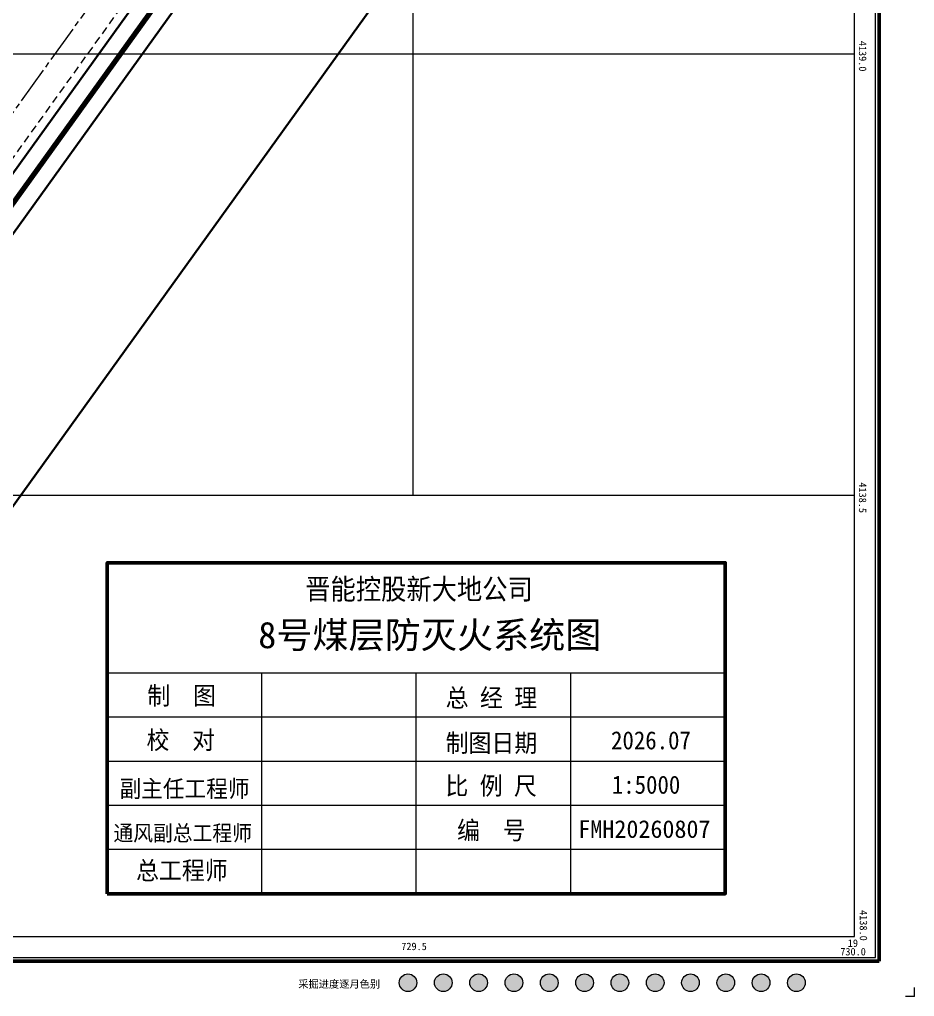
# Model space of a CAD drawing. Header units: inches. Extents: x 19725493 to 19730068, y 4137932 to 4142732.
# Drawn here: x 19729054 to 19730068, y 4137932 to 4139039 of the extents above; entities that cross this region are included whole.
import ezdxf

# ---------------------------------------------------------------- set-up
doc = ezdxf.new("R2010")
doc.units = ezdxf.units.IN
doc.header["$MEASUREMENT"] = 0
doc.linetypes.add('可采边界', pattern=[0.047, 0.02, -0.002, 0.003, -0.002, 0.02])
doc.linetypes.add('虚线', pattern=[0.0045, 0.00175, -0.001, 0.00175])
for name, color, linetype, lineweight in [('sw探水警戒线', 7, 'Continuous', 15), ('井田边界', 7, 'Continuous', 0), ('保安煤柱', 7, 'Continuous', 0), ('图形修饰', 7, 'Continuous', 0), ('经纬网', 7, 'Continuous', 0), ('通风系统图', 7, 'Continuous', 0)]:
    doc.layers.add(name, color=color, linetype=linetype, lineweight=lineweight)
doc.styles.add('仿宋', font='')
doc.styles.add('宋体', font='')
doc.styles.add('黑体', font='')
doc.styles.get('仿宋').set_extended_font_data('仿宋')
doc.styles.get('宋体').set_extended_font_data('宋体')
doc.styles.get('黑体').set_extended_font_data('黑体')
doc.linetypes.add('井田边界', pattern='A,0.02,-0.002,0.0025,[22,8#煤防灭火系统图（7月份）.shx,S=3.93701e-05,R=0,X=0,Y=-0.0025],0.0025,-0.002,0.02', length=0.049)

msp = doc.modelspace()

# ---------------------------------------------------------------- hatches: boundary and pattern name
at = {"layer": '图形修饰', "true_color": 0xffc800}
msp.add_hatch(color=40, dxfattribs=at).paths.add_polyline_path([(19729504.3, 4137947.6), (19729504.3, 4137948.2), (19729504.2, 4137948.7), (19729504.2, 4137949.2), (19729504.1, 4137949.7), (19729504, 4137950.2), (19729503.8, 4137950.7), (19729503.6, 4137951.2), (19729503.4, 4137951.7), (19729503.2, 4137952.2), (19729503, 4137952.6), (19729502.7, 4137953.1), (19729502.4, 4137953.5), (19729502.1, 4137953.9), (19729501.7, 4137954.3), (19729501.4, 4137954.7), (19729501, 4137955.1), (19729500.6, 4137955.4), (19729500.2, 4137955.7), (19729499.7, 4137956), (19729499.3, 4137956.3), (19729498.8, 4137956.5), (19729498.4, 4137956.8), (19729497.9, 4137957), (19729497.4, 4137957.2), (19729496.9, 4137957.3), (19729496.4, 4137957.4), (19729495.9, 4137957.5), (19729495.3, 4137957.6), (19729494.8, 4137957.6), (19729494.3, 4137957.6), (19729493.8, 4137957.6), (19729493.3, 4137957.6), (19729492.7, 4137957.5), (19729492.2, 4137957.4), (19729491.7, 4137957.3), (19729491.2, 4137957.2), (19729490.7, 4137957), (19729490.2, 4137956.8), (19729489.8, 4137956.5), (19729489.3, 4137956.3), (19729488.9, 4137956), (19729488.4, 4137955.7), (19729488, 4137955.4), (19729487.6, 4137955.1), (19729487.2, 4137954.7), (19729486.9, 4137954.3), (19729486.5, 4137953.9), (19729486.2, 4137953.5), (19729485.9, 4137953.1), (19729485.6, 4137952.6), (19729485.4, 4137952.2), (19729485.2, 4137951.7), (19729485, 4137951.2), (19729484.8, 4137950.7), (19729484.6, 4137950.2), (19729484.5, 4137949.7), (19729484.4, 4137949.2), (19729484.4, 4137948.7), (19729484.3, 4137948.2), (19729484.3, 4137947.6), (19729484.3, 4137947.1), (19729484.4, 4137946.6), (19729484.4, 4137946.1), (19729484.5, 4137945.6), (19729484.6, 4137945.1), (19729484.8, 4137944.5), (19729485, 4137944.1), (19729485.2, 4137943.6), (19729485.4, 4137943.1), (19729485.6, 4137942.6), (19729485.9, 4137942.2), (19729486.2, 4137941.8), (19729486.5, 4137941.3), (19729486.9, 4137940.9), (19729487.2, 4137940.6), (19729487.6, 4137940.2), (19729488, 4137939.9), (19729488.4, 4137939.5), (19729488.9, 4137939.3), (19729489.3, 4137939), (19729489.8, 4137938.7), (19729490.2, 4137938.5), (19729490.7, 4137938.3), (19729491.2, 4137938.1), (19729491.7, 4137938), (19729492.2, 4137937.9), (19729492.7, 4137937.8), (19729493.3, 4137937.7), (19729493.8, 4137937.7), (19729494.3, 4137937.6), (19729494.8, 4137937.7), (19729495.3, 4137937.7), (19729495.9, 4137937.8), (19729496.4, 4137937.9), (19729496.9, 4137938), (19729497.4, 4137938.1), (19729497.9, 4137938.3), (19729498.4, 4137938.5), (19729498.8, 4137938.7), (19729499.3, 4137939), (19729499.7, 4137939.3), (19729500.2, 4137939.5), (19729500.6, 4137939.9), (19729501, 4137940.2), (19729501.4, 4137940.6), (19729501.7, 4137940.9), (19729502.1, 4137941.3), (19729502.4, 4137941.8), (19729502.7, 4137942.2), (19729503, 4137942.6), (19729503.2, 4137943.1), (19729503.4, 4137943.6), (19729503.6, 4137944.1), (19729503.8, 4137944.5), (19729504, 4137945.1), (19729504.1, 4137945.6), (19729504.2, 4137946.1), (19729504.2, 4137946.6), (19729504.3, 4137947.1)], flags=17)
at = {"layer": '图形修饰', "true_color": 0x993300}
msp.add_hatch(color=24, dxfattribs=at).paths.add_polyline_path([(19729544.3, 4137947.6), (19729544.3, 4137948.2), (19729544.2, 4137948.7), (19729544.2, 4137949.2), (19729544.1, 4137949.7), (19729544, 4137950.2), (19729543.8, 4137950.7), (19729543.6, 4137951.2), (19729543.4, 4137951.7), (19729543.2, 4137952.2), (19729543, 4137952.6), (19729542.7, 4137953.1), (19729542.4, 4137953.5), (19729542.1, 4137953.9), (19729541.7, 4137954.3), (19729541.4, 4137954.7), (19729541, 4137955.1), (19729540.6, 4137955.4), (19729540.2, 4137955.7), (19729539.7, 4137956), (19729539.3, 4137956.3), (19729538.8, 4137956.5), (19729538.4, 4137956.8), (19729537.9, 4137957), (19729537.4, 4137957.2), (19729536.9, 4137957.3), (19729536.4, 4137957.4), (19729535.9, 4137957.5), (19729535.3, 4137957.6), (19729534.8, 4137957.6), (19729534.3, 4137957.6), (19729533.8, 4137957.6), (19729533.3, 4137957.6), (19729532.7, 4137957.5), (19729532.2, 4137957.4), (19729531.7, 4137957.3), (19729531.2, 4137957.2), (19729530.7, 4137957), (19729530.2, 4137956.8), (19729529.8, 4137956.5), (19729529.3, 4137956.3), (19729528.9, 4137956), (19729528.4, 4137955.7), (19729528, 4137955.4), (19729527.6, 4137955.1), (19729527.2, 4137954.7), (19729526.9, 4137954.3), (19729526.5, 4137953.9), (19729526.2, 4137953.5), (19729525.9, 4137953.1), (19729525.6, 4137952.6), (19729525.4, 4137952.2), (19729525.2, 4137951.7), (19729525, 4137951.2), (19729524.8, 4137950.7), (19729524.6, 4137950.2), (19729524.5, 4137949.7), (19729524.4, 4137949.2), (19729524.4, 4137948.7), (19729524.3, 4137948.2), (19729524.3, 4137947.6), (19729524.3, 4137947.1), (19729524.4, 4137946.6), (19729524.4, 4137946.1), (19729524.5, 4137945.6), (19729524.6, 4137945.1), (19729524.8, 4137944.5), (19729525, 4137944.1), (19729525.2, 4137943.6), (19729525.4, 4137943.1), (19729525.6, 4137942.6), (19729525.9, 4137942.2), (19729526.2, 4137941.8), (19729526.5, 4137941.3), (19729526.9, 4137940.9), (19729527.2, 4137940.6), (19729527.6, 4137940.2), (19729528, 4137939.9), (19729528.4, 4137939.5), (19729528.9, 4137939.3), (19729529.3, 4137939), (19729529.8, 4137938.7), (19729530.2, 4137938.5), (19729530.7, 4137938.3), (19729531.2, 4137938.1), (19729531.7, 4137938), (19729532.2, 4137937.9), (19729532.7, 4137937.8), (19729533.3, 4137937.7), (19729533.8, 4137937.7), (19729534.3, 4137937.6), (19729534.8, 4137937.7), (19729535.3, 4137937.7), (19729535.9, 4137937.8), (19729536.4, 4137937.9), (19729536.9, 4137938), (19729537.4, 4137938.1), (19729537.9, 4137938.3), (19729538.4, 4137938.5), (19729538.8, 4137938.7), (19729539.3, 4137939), (19729539.7, 4137939.3), (19729540.2, 4137939.5), (19729540.6, 4137939.9), (19729541, 4137940.2), (19729541.4, 4137940.6), (19729541.7, 4137940.9), (19729542.1, 4137941.3), (19729542.4, 4137941.8), (19729542.7, 4137942.2), (19729543, 4137942.6), (19729543.2, 4137943.1), (19729543.4, 4137943.6), (19729543.6, 4137944.1), (19729543.8, 4137944.5), (19729544, 4137945.1), (19729544.1, 4137945.6), (19729544.2, 4137946.1), (19729544.2, 4137946.6), (19729544.3, 4137947.1)], flags=17)
at = {"layer": '图形修饰', "true_color": 0xff00ff}
msp.add_hatch(color=6, dxfattribs=at).paths.add_polyline_path([(19729584.3, 4137947.6), (19729584.3, 4137948.2), (19729584.2, 4137948.7), (19729584.2, 4137949.2), (19729584.1, 4137949.7), (19729584, 4137950.2), (19729583.8, 4137950.7), (19729583.6, 4137951.2), (19729583.4, 4137951.7), (19729583.2, 4137952.2), (19729583, 4137952.6), (19729582.7, 4137953.1), (19729582.4, 4137953.5), (19729582.1, 4137953.9), (19729581.7, 4137954.3), (19729581.4, 4137954.7), (19729581, 4137955.1), (19729580.6, 4137955.4), (19729580.2, 4137955.7), (19729579.7, 4137956), (19729579.3, 4137956.3), (19729578.8, 4137956.5), (19729578.4, 4137956.8), (19729577.9, 4137957), (19729577.4, 4137957.2), (19729576.9, 4137957.3), (19729576.4, 4137957.4), (19729575.9, 4137957.5), (19729575.3, 4137957.6), (19729574.8, 4137957.6), (19729574.3, 4137957.6), (19729573.8, 4137957.6), (19729573.3, 4137957.6), (19729572.7, 4137957.5), (19729572.2, 4137957.4), (19729571.7, 4137957.3), (19729571.2, 4137957.2), (19729570.7, 4137957), (19729570.2, 4137956.8), (19729569.8, 4137956.5), (19729569.3, 4137956.3), (19729568.9, 4137956), (19729568.4, 4137955.7), (19729568, 4137955.4), (19729567.6, 4137955.1), (19729567.2, 4137954.7), (19729566.9, 4137954.3), (19729566.5, 4137953.9), (19729566.2, 4137953.5), (19729565.9, 4137953.1), (19729565.6, 4137952.6), (19729565.4, 4137952.2), (19729565.2, 4137951.7), (19729565, 4137951.2), (19729564.8, 4137950.7), (19729564.6, 4137950.2), (19729564.5, 4137949.7), (19729564.4, 4137949.2), (19729564.4, 4137948.7), (19729564.3, 4137948.2), (19729564.3, 4137947.6), (19729564.3, 4137947.1), (19729564.4, 4137946.6), (19729564.4, 4137946.1), (19729564.5, 4137945.6), (19729564.6, 4137945.1), (19729564.8, 4137944.5), (19729565, 4137944.1), (19729565.2, 4137943.6), (19729565.4, 4137943.1), (19729565.6, 4137942.6), (19729565.9, 4137942.2), (19729566.2, 4137941.8), (19729566.5, 4137941.3), (19729566.9, 4137940.9), (19729567.2, 4137940.6), (19729567.6, 4137940.2), (19729568, 4137939.9), (19729568.4, 4137939.5), (19729568.9, 4137939.3), (19729569.3, 4137939), (19729569.8, 4137938.7), (19729570.2, 4137938.5), (19729570.7, 4137938.3), (19729571.2, 4137938.1), (19729571.7, 4137938), (19729572.2, 4137937.9), (19729572.7, 4137937.8), (19729573.3, 4137937.7), (19729573.8, 4137937.7), (19729574.3, 4137937.6), (19729574.8, 4137937.7), (19729575.3, 4137937.7), (19729575.9, 4137937.8), (19729576.4, 4137937.9), (19729576.9, 4137938), (19729577.4, 4137938.1), (19729577.9, 4137938.3), (19729578.4, 4137938.5), (19729578.8, 4137938.7), (19729579.3, 4137939), (19729579.7, 4137939.3), (19729580.2, 4137939.5), (19729580.6, 4137939.9), (19729581, 4137940.2), (19729581.4, 4137940.6), (19729581.7, 4137940.9), (19729582.1, 4137941.3), (19729582.4, 4137941.8), (19729582.7, 4137942.2), (19729583, 4137942.6), (19729583.2, 4137943.1), (19729583.4, 4137943.6), (19729583.6, 4137944.1), (19729583.8, 4137944.5), (19729584, 4137945.1), (19729584.1, 4137945.6), (19729584.2, 4137946.1), (19729584.2, 4137946.6), (19729584.3, 4137947.1)], flags=17)
at = {"layer": '图形修饰', "true_color": 0x003300}
msp.add_hatch(color=98, dxfattribs=at).paths.add_polyline_path([(19729624.3, 4137947.6), (19729624.3, 4137948.2), (19729624.2, 4137948.7), (19729624.2, 4137949.2), (19729624.1, 4137949.7), (19729624, 4137950.2), (19729623.8, 4137950.7), (19729623.6, 4137951.2), (19729623.4, 4137951.7), (19729623.2, 4137952.2), (19729623, 4137952.6), (19729622.7, 4137953.1), (19729622.4, 4137953.5), (19729622.1, 4137953.9), (19729621.7, 4137954.3), (19729621.4, 4137954.7), (19729621, 4137955.1), (19729620.6, 4137955.4), (19729620.2, 4137955.7), (19729619.7, 4137956), (19729619.3, 4137956.3), (19729618.8, 4137956.5), (19729618.4, 4137956.8), (19729617.9, 4137957), (19729617.4, 4137957.2), (19729616.9, 4137957.3), (19729616.4, 4137957.4), (19729615.9, 4137957.5), (19729615.3, 4137957.6), (19729614.8, 4137957.6), (19729614.3, 4137957.6), (19729613.8, 4137957.6), (19729613.3, 4137957.6), (19729612.7, 4137957.5), (19729612.2, 4137957.4), (19729611.7, 4137957.3), (19729611.2, 4137957.2), (19729610.7, 4137957), (19729610.2, 4137956.8), (19729609.8, 4137956.5), (19729609.3, 4137956.3), (19729608.9, 4137956), (19729608.4, 4137955.7), (19729608, 4137955.4), (19729607.6, 4137955.1), (19729607.2, 4137954.7), (19729606.9, 4137954.3), (19729606.5, 4137953.9), (19729606.2, 4137953.5), (19729605.9, 4137953.1), (19729605.6, 4137952.6), (19729605.4, 4137952.2), (19729605.2, 4137951.7), (19729605, 4137951.2), (19729604.8, 4137950.7), (19729604.6, 4137950.2), (19729604.5, 4137949.7), (19729604.4, 4137949.2), (19729604.4, 4137948.7), (19729604.3, 4137948.2), (19729604.3, 4137947.6), (19729604.3, 4137947.1), (19729604.4, 4137946.6), (19729604.4, 4137946.1), (19729604.5, 4137945.6), (19729604.6, 4137945.1), (19729604.8, 4137944.5), (19729605, 4137944.1), (19729605.2, 4137943.6), (19729605.4, 4137943.1), (19729605.6, 4137942.6), (19729605.9, 4137942.2), (19729606.2, 4137941.8), (19729606.5, 4137941.3), (19729606.9, 4137940.9), (19729607.2, 4137940.6), (19729607.6, 4137940.2), (19729608, 4137939.9), (19729608.4, 4137939.5), (19729608.9, 4137939.3), (19729609.3, 4137939), (19729609.8, 4137938.7), (19729610.2, 4137938.5), (19729610.7, 4137938.3), (19729611.2, 4137938.1), (19729611.7, 4137938), (19729612.2, 4137937.9), (19729612.7, 4137937.8), (19729613.3, 4137937.7), (19729613.8, 4137937.7), (19729614.3, 4137937.6), (19729614.8, 4137937.7), (19729615.3, 4137937.7), (19729615.9, 4137937.8), (19729616.4, 4137937.9), (19729616.9, 4137938), (19729617.4, 4137938.1), (19729617.9, 4137938.3), (19729618.4, 4137938.5), (19729618.8, 4137938.7), (19729619.3, 4137939), (19729619.7, 4137939.3), (19729620.2, 4137939.5), (19729620.6, 4137939.9), (19729621, 4137940.2), (19729621.4, 4137940.6), (19729621.7, 4137940.9), (19729622.1, 4137941.3), (19729622.4, 4137941.8), (19729622.7, 4137942.2), (19729623, 4137942.6), (19729623.2, 4137943.1), (19729623.4, 4137943.6), (19729623.6, 4137944.1), (19729623.8, 4137944.5), (19729624, 4137945.1), (19729624.1, 4137945.6), (19729624.2, 4137946.1), (19729624.2, 4137946.6), (19729624.3, 4137947.1)], flags=17)
at = {"layer": '图形修饰', "true_color": 0xff0000}
msp.add_hatch(color=1, dxfattribs=at).paths.add_polyline_path([(19729664.3, 4137947.6), (19729664.3, 4137948.2), (19729664.2, 4137948.7), (19729664.2, 4137949.2), (19729664.1, 4137949.7), (19729664, 4137950.2), (19729663.8, 4137950.7), (19729663.6, 4137951.2), (19729663.4, 4137951.7), (19729663.2, 4137952.2), (19729663, 4137952.6), (19729662.7, 4137953.1), (19729662.4, 4137953.5), (19729662.1, 4137953.9), (19729661.7, 4137954.3), (19729661.4, 4137954.7), (19729661, 4137955.1), (19729660.6, 4137955.4), (19729660.2, 4137955.7), (19729659.7, 4137956), (19729659.3, 4137956.3), (19729658.8, 4137956.5), (19729658.4, 4137956.8), (19729657.9, 4137957), (19729657.4, 4137957.2), (19729656.9, 4137957.3), (19729656.4, 4137957.4), (19729655.9, 4137957.5), (19729655.3, 4137957.6), (19729654.8, 4137957.6), (19729654.3, 4137957.6), (19729653.8, 4137957.6), (19729653.3, 4137957.6), (19729652.7, 4137957.5), (19729652.2, 4137957.4), (19729651.7, 4137957.3), (19729651.2, 4137957.2), (19729650.7, 4137957), (19729650.2, 4137956.8), (19729649.8, 4137956.5), (19729649.3, 4137956.3), (19729648.9, 4137956), (19729648.4, 4137955.7), (19729648, 4137955.4), (19729647.6, 4137955.1), (19729647.2, 4137954.7), (19729646.9, 4137954.3), (19729646.5, 4137953.9), (19729646.2, 4137953.5), (19729645.9, 4137953.1), (19729645.6, 4137952.6), (19729645.4, 4137952.2), (19729645.2, 4137951.7), (19729645, 4137951.2), (19729644.8, 4137950.7), (19729644.6, 4137950.2), (19729644.5, 4137949.7), (19729644.4, 4137949.2), (19729644.4, 4137948.7), (19729644.3, 4137948.2), (19729644.3, 4137947.6), (19729644.3, 4137947.1), (19729644.4, 4137946.6), (19729644.4, 4137946.1), (19729644.5, 4137945.6), (19729644.6, 4137945.1), (19729644.8, 4137944.5), (19729645, 4137944.1), (19729645.2, 4137943.6), (19729645.4, 4137943.1), (19729645.6, 4137942.6), (19729645.9, 4137942.2), (19729646.2, 4137941.8), (19729646.5, 4137941.3), (19729646.9, 4137940.9), (19729647.2, 4137940.6), (19729647.6, 4137940.2), (19729648, 4137939.9), (19729648.4, 4137939.5), (19729648.9, 4137939.3), (19729649.3, 4137939), (19729649.8, 4137938.7), (19729650.2, 4137938.5), (19729650.7, 4137938.3), (19729651.2, 4137938.1), (19729651.7, 4137938), (19729652.2, 4137937.9), (19729652.7, 4137937.8), (19729653.3, 4137937.7), (19729653.8, 4137937.7), (19729654.3, 4137937.6), (19729654.8, 4137937.7), (19729655.3, 4137937.7), (19729655.9, 4137937.8), (19729656.4, 4137937.9), (19729656.9, 4137938), (19729657.4, 4137938.1), (19729657.9, 4137938.3), (19729658.4, 4137938.5), (19729658.8, 4137938.7), (19729659.3, 4137939), (19729659.7, 4137939.3), (19729660.2, 4137939.5), (19729660.6, 4137939.9), (19729661, 4137940.2), (19729661.4, 4137940.6), (19729661.7, 4137940.9), (19729662.1, 4137941.3), (19729662.4, 4137941.8), (19729662.7, 4137942.2), (19729663, 4137942.6), (19729663.2, 4137943.1), (19729663.4, 4137943.6), (19729663.6, 4137944.1), (19729663.8, 4137944.5), (19729664, 4137945.1), (19729664.1, 4137945.6), (19729664.2, 4137946.1), (19729664.2, 4137946.6), (19729664.3, 4137947.1)], flags=17)
at = {"layer": '图形修饰', "true_color": 0xffff00}
msp.add_hatch(color=2, dxfattribs=at).paths.add_polyline_path([(19729704.3, 4137947.6), (19729704.3, 4137948.2), (19729704.2, 4137948.7), (19729704.2, 4137949.2), (19729704.1, 4137949.7), (19729704, 4137950.2), (19729703.8, 4137950.7), (19729703.6, 4137951.2), (19729703.4, 4137951.7), (19729703.2, 4137952.2), (19729703, 4137952.6), (19729702.7, 4137953.1), (19729702.4, 4137953.5), (19729702.1, 4137953.9), (19729701.7, 4137954.3), (19729701.4, 4137954.7), (19729701, 4137955.1), (19729700.6, 4137955.4), (19729700.2, 4137955.7), (19729699.7, 4137956), (19729699.3, 4137956.3), (19729698.8, 4137956.5), (19729698.4, 4137956.8), (19729697.9, 4137957), (19729697.4, 4137957.2), (19729696.9, 4137957.3), (19729696.4, 4137957.4), (19729695.9, 4137957.5), (19729695.3, 4137957.6), (19729694.8, 4137957.6), (19729694.3, 4137957.6), (19729693.8, 4137957.6), (19729693.3, 4137957.6), (19729692.7, 4137957.5), (19729692.2, 4137957.4), (19729691.7, 4137957.3), (19729691.2, 4137957.2), (19729690.7, 4137957), (19729690.2, 4137956.8), (19729689.8, 4137956.5), (19729689.3, 4137956.3), (19729688.9, 4137956), (19729688.4, 4137955.7), (19729688, 4137955.4), (19729687.6, 4137955.1), (19729687.2, 4137954.7), (19729686.9, 4137954.3), (19729686.5, 4137953.9), (19729686.2, 4137953.5), (19729685.9, 4137953.1), (19729685.6, 4137952.6), (19729685.4, 4137952.2), (19729685.2, 4137951.7), (19729685, 4137951.2), (19729684.8, 4137950.7), (19729684.6, 4137950.2), (19729684.5, 4137949.7), (19729684.4, 4137949.2), (19729684.4, 4137948.7), (19729684.3, 4137948.2), (19729684.3, 4137947.6), (19729684.3, 4137947.1), (19729684.4, 4137946.6), (19729684.4, 4137946.1), (19729684.5, 4137945.6), (19729684.6, 4137945.1), (19729684.8, 4137944.5), (19729685, 4137944.1), (19729685.2, 4137943.6), (19729685.4, 4137943.1), (19729685.6, 4137942.6), (19729685.9, 4137942.2), (19729686.2, 4137941.8), (19729686.5, 4137941.3), (19729686.9, 4137940.9), (19729687.2, 4137940.6), (19729687.6, 4137940.2), (19729688, 4137939.9), (19729688.4, 4137939.5), (19729688.9, 4137939.3), (19729689.3, 4137939), (19729689.8, 4137938.7), (19729690.2, 4137938.5), (19729690.7, 4137938.3), (19729691.2, 4137938.1), (19729691.7, 4137938), (19729692.2, 4137937.9), (19729692.7, 4137937.8), (19729693.3, 4137937.7), (19729693.8, 4137937.7), (19729694.3, 4137937.6), (19729694.8, 4137937.7), (19729695.3, 4137937.7), (19729695.9, 4137937.8), (19729696.4, 4137937.9), (19729696.9, 4137938), (19729697.4, 4137938.1), (19729697.9, 4137938.3), (19729698.4, 4137938.5), (19729698.8, 4137938.7), (19729699.3, 4137939), (19729699.7, 4137939.3), (19729700.2, 4137939.5), (19729700.6, 4137939.9), (19729701, 4137940.2), (19729701.4, 4137940.6), (19729701.7, 4137940.9), (19729702.1, 4137941.3), (19729702.4, 4137941.8), (19729702.7, 4137942.2), (19729703, 4137942.6), (19729703.2, 4137943.1), (19729703.4, 4137943.6), (19729703.6, 4137944.1), (19729703.8, 4137944.5), (19729704, 4137945.1), (19729704.1, 4137945.6), (19729704.2, 4137946.1), (19729704.2, 4137946.6), (19729704.3, 4137947.1)], flags=17)
at = {"layer": '图形修饰', "true_color": 0x000080}
msp.add_hatch(color=176, dxfattribs=at).paths.add_polyline_path([(19729744.3, 4137947.6), (19729744.3, 4137948.2), (19729744.2, 4137948.7), (19729744.2, 4137949.2), (19729744.1, 4137949.7), (19729744, 4137950.2), (19729743.8, 4137950.7), (19729743.6, 4137951.2), (19729743.4, 4137951.7), (19729743.2, 4137952.2), (19729743, 4137952.6), (19729742.7, 4137953.1), (19729742.4, 4137953.5), (19729742.1, 4137953.9), (19729741.7, 4137954.3), (19729741.4, 4137954.7), (19729741, 4137955.1), (19729740.6, 4137955.4), (19729740.2, 4137955.7), (19729739.7, 4137956), (19729739.3, 4137956.3), (19729738.8, 4137956.5), (19729738.4, 4137956.8), (19729737.9, 4137957), (19729737.4, 4137957.2), (19729736.9, 4137957.3), (19729736.4, 4137957.4), (19729735.9, 4137957.5), (19729735.3, 4137957.6), (19729734.8, 4137957.6), (19729734.3, 4137957.6), (19729733.8, 4137957.6), (19729733.3, 4137957.6), (19729732.7, 4137957.5), (19729732.2, 4137957.4), (19729731.7, 4137957.3), (19729731.2, 4137957.2), (19729730.7, 4137957), (19729730.2, 4137956.8), (19729729.8, 4137956.5), (19729729.3, 4137956.3), (19729728.9, 4137956), (19729728.4, 4137955.7), (19729728, 4137955.4), (19729727.6, 4137955.1), (19729727.2, 4137954.7), (19729726.9, 4137954.3), (19729726.5, 4137953.9), (19729726.2, 4137953.5), (19729725.9, 4137953.1), (19729725.6, 4137952.6), (19729725.4, 4137952.2), (19729725.2, 4137951.7), (19729725, 4137951.2), (19729724.8, 4137950.7), (19729724.6, 4137950.2), (19729724.5, 4137949.7), (19729724.4, 4137949.2), (19729724.4, 4137948.7), (19729724.3, 4137948.2), (19729724.3, 4137947.6), (19729724.3, 4137947.1), (19729724.4, 4137946.6), (19729724.4, 4137946.1), (19729724.5, 4137945.6), (19729724.6, 4137945.1), (19729724.8, 4137944.5), (19729725, 4137944.1), (19729725.2, 4137943.6), (19729725.4, 4137943.1), (19729725.6, 4137942.6), (19729725.9, 4137942.2), (19729726.2, 4137941.8), (19729726.5, 4137941.3), (19729726.9, 4137940.9), (19729727.2, 4137940.6), (19729727.6, 4137940.2), (19729728, 4137939.9), (19729728.4, 4137939.5), (19729728.9, 4137939.3), (19729729.3, 4137939), (19729729.8, 4137938.7), (19729730.2, 4137938.5), (19729730.7, 4137938.3), (19729731.2, 4137938.1), (19729731.7, 4137938), (19729732.2, 4137937.9), (19729732.7, 4137937.8), (19729733.3, 4137937.7), (19729733.8, 4137937.7), (19729734.3, 4137937.6), (19729734.8, 4137937.7), (19729735.3, 4137937.7), (19729735.9, 4137937.8), (19729736.4, 4137937.9), (19729736.9, 4137938), (19729737.4, 4137938.1), (19729737.9, 4137938.3), (19729738.4, 4137938.5), (19729738.8, 4137938.7), (19729739.3, 4137939), (19729739.7, 4137939.3), (19729740.2, 4137939.5), (19729740.6, 4137939.9), (19729741, 4137940.2), (19729741.4, 4137940.6), (19729741.7, 4137940.9), (19729742.1, 4137941.3), (19729742.4, 4137941.8), (19729742.7, 4137942.2), (19729743, 4137942.6), (19729743.2, 4137943.1), (19729743.4, 4137943.6), (19729743.6, 4137944.1), (19729743.8, 4137944.5), (19729744, 4137945.1), (19729744.1, 4137945.6), (19729744.2, 4137946.1), (19729744.2, 4137946.6), (19729744.3, 4137947.1)], flags=17)
at = {"layer": '图形修饰', "true_color": 0x800080}
msp.add_hatch(color=216, dxfattribs=at).paths.add_polyline_path([(19729784.3, 4137947.6), (19729784.3, 4137948.2), (19729784.2, 4137948.7), (19729784.2, 4137949.2), (19729784.1, 4137949.7), (19729784, 4137950.2), (19729783.8, 4137950.7), (19729783.6, 4137951.2), (19729783.4, 4137951.7), (19729783.2, 4137952.2), (19729783, 4137952.6), (19729782.7, 4137953.1), (19729782.4, 4137953.5), (19729782.1, 4137953.9), (19729781.7, 4137954.3), (19729781.4, 4137954.7), (19729781, 4137955.1), (19729780.6, 4137955.4), (19729780.2, 4137955.7), (19729779.7, 4137956), (19729779.3, 4137956.3), (19729778.8, 4137956.5), (19729778.4, 4137956.8), (19729777.9, 4137957), (19729777.4, 4137957.2), (19729776.9, 4137957.3), (19729776.4, 4137957.4), (19729775.9, 4137957.5), (19729775.3, 4137957.6), (19729774.8, 4137957.6), (19729774.3, 4137957.6), (19729773.8, 4137957.6), (19729773.3, 4137957.6), (19729772.7, 4137957.5), (19729772.2, 4137957.4), (19729771.7, 4137957.3), (19729771.2, 4137957.2), (19729770.7, 4137957), (19729770.2, 4137956.8), (19729769.8, 4137956.5), (19729769.3, 4137956.3), (19729768.9, 4137956), (19729768.4, 4137955.7), (19729768, 4137955.4), (19729767.6, 4137955.1), (19729767.2, 4137954.7), (19729766.9, 4137954.3), (19729766.5, 4137953.9), (19729766.2, 4137953.5), (19729765.9, 4137953.1), (19729765.6, 4137952.6), (19729765.4, 4137952.2), (19729765.2, 4137951.7), (19729765, 4137951.2), (19729764.8, 4137950.7), (19729764.6, 4137950.2), (19729764.5, 4137949.7), (19729764.4, 4137949.2), (19729764.4, 4137948.7), (19729764.3, 4137948.2), (19729764.3, 4137947.6), (19729764.3, 4137947.1), (19729764.4, 4137946.6), (19729764.4, 4137946.1), (19729764.5, 4137945.6), (19729764.6, 4137945.1), (19729764.8, 4137944.5), (19729765, 4137944.1), (19729765.2, 4137943.6), (19729765.4, 4137943.1), (19729765.6, 4137942.6), (19729765.9, 4137942.2), (19729766.2, 4137941.8), (19729766.5, 4137941.3), (19729766.9, 4137940.9), (19729767.2, 4137940.6), (19729767.6, 4137940.2), (19729768, 4137939.9), (19729768.4, 4137939.5), (19729768.9, 4137939.3), (19729769.3, 4137939), (19729769.8, 4137938.7), (19729770.2, 4137938.5), (19729770.7, 4137938.3), (19729771.2, 4137938.1), (19729771.7, 4137938), (19729772.2, 4137937.9), (19729772.7, 4137937.8), (19729773.3, 4137937.7), (19729773.8, 4137937.7), (19729774.3, 4137937.6), (19729774.8, 4137937.7), (19729775.3, 4137937.7), (19729775.9, 4137937.8), (19729776.4, 4137937.9), (19729776.9, 4137938), (19729777.4, 4137938.1), (19729777.9, 4137938.3), (19729778.4, 4137938.5), (19729778.8, 4137938.7), (19729779.3, 4137939), (19729779.7, 4137939.3), (19729780.2, 4137939.5), (19729780.6, 4137939.9), (19729781, 4137940.2), (19729781.4, 4137940.6), (19729781.7, 4137940.9), (19729782.1, 4137941.3), (19729782.4, 4137941.8), (19729782.7, 4137942.2), (19729783, 4137942.6), (19729783.2, 4137943.1), (19729783.4, 4137943.6), (19729783.6, 4137944.1), (19729783.8, 4137944.5), (19729784, 4137945.1), (19729784.1, 4137945.6), (19729784.2, 4137946.1), (19729784.2, 4137946.6), (19729784.3, 4137947.1)], flags=17)
at = {"layer": '图形修饰', "true_color": 0x86360f}
msp.add_hatch(color=36, dxfattribs=at).paths.add_polyline_path([(19729824.3, 4137947.6), (19729824.3, 4137948.2), (19729824.2, 4137948.7), (19729824.2, 4137949.2), (19729824.1, 4137949.7), (19729824, 4137950.2), (19729823.8, 4137950.7), (19729823.6, 4137951.2), (19729823.4, 4137951.7), (19729823.2, 4137952.2), (19729823, 4137952.6), (19729822.7, 4137953.1), (19729822.4, 4137953.5), (19729822.1, 4137953.9), (19729821.7, 4137954.3), (19729821.4, 4137954.7), (19729821, 4137955.1), (19729820.6, 4137955.4), (19729820.2, 4137955.7), (19729819.7, 4137956), (19729819.3, 4137956.3), (19729818.8, 4137956.5), (19729818.4, 4137956.8), (19729817.9, 4137957), (19729817.4, 4137957.2), (19729816.9, 4137957.3), (19729816.4, 4137957.4), (19729815.9, 4137957.5), (19729815.3, 4137957.6), (19729814.8, 4137957.6), (19729814.3, 4137957.6), (19729813.8, 4137957.6), (19729813.3, 4137957.6), (19729812.7, 4137957.5), (19729812.2, 4137957.4), (19729811.7, 4137957.3), (19729811.2, 4137957.2), (19729810.7, 4137957), (19729810.2, 4137956.8), (19729809.8, 4137956.5), (19729809.3, 4137956.3), (19729808.9, 4137956), (19729808.4, 4137955.7), (19729808, 4137955.4), (19729807.6, 4137955.1), (19729807.2, 4137954.7), (19729806.9, 4137954.3), (19729806.5, 4137953.9), (19729806.2, 4137953.5), (19729805.9, 4137953.1), (19729805.6, 4137952.6), (19729805.4, 4137952.2), (19729805.2, 4137951.7), (19729805, 4137951.2), (19729804.8, 4137950.7), (19729804.6, 4137950.2), (19729804.5, 4137949.7), (19729804.4, 4137949.2), (19729804.4, 4137948.7), (19729804.3, 4137948.2), (19729804.3, 4137947.6), (19729804.3, 4137947.1), (19729804.4, 4137946.6), (19729804.4, 4137946.1), (19729804.5, 4137945.6), (19729804.6, 4137945.1), (19729804.8, 4137944.5), (19729805, 4137944.1), (19729805.2, 4137943.6), (19729805.4, 4137943.1), (19729805.6, 4137942.6), (19729805.9, 4137942.2), (19729806.2, 4137941.8), (19729806.5, 4137941.3), (19729806.9, 4137940.9), (19729807.2, 4137940.6), (19729807.6, 4137940.2), (19729808, 4137939.9), (19729808.4, 4137939.5), (19729808.9, 4137939.3), (19729809.3, 4137939), (19729809.8, 4137938.7), (19729810.2, 4137938.5), (19729810.7, 4137938.3), (19729811.2, 4137938.1), (19729811.7, 4137938), (19729812.2, 4137937.9), (19729812.7, 4137937.8), (19729813.3, 4137937.7), (19729813.8, 4137937.7), (19729814.3, 4137937.6), (19729814.8, 4137937.7), (19729815.3, 4137937.7), (19729815.9, 4137937.8), (19729816.4, 4137937.9), (19729816.9, 4137938), (19729817.4, 4137938.1), (19729817.9, 4137938.3), (19729818.4, 4137938.5), (19729818.8, 4137938.7), (19729819.3, 4137939), (19729819.7, 4137939.3), (19729820.2, 4137939.5), (19729820.6, 4137939.9), (19729821, 4137940.2), (19729821.4, 4137940.6), (19729821.7, 4137940.9), (19729822.1, 4137941.3), (19729822.4, 4137941.8), (19729822.7, 4137942.2), (19729823, 4137942.6), (19729823.2, 4137943.1), (19729823.4, 4137943.6), (19729823.6, 4137944.1), (19729823.8, 4137944.5), (19729824, 4137945.1), (19729824.1, 4137945.6), (19729824.2, 4137946.1), (19729824.2, 4137946.6), (19729824.3, 4137947.1)], flags=17)
at = {"layer": '图形修饰', "true_color": 0x3366ff}
msp.add_hatch(color=150, dxfattribs=at).paths.add_polyline_path([(19729864.3, 4137947.6), (19729864.3, 4137948.2), (19729864.2, 4137948.7), (19729864.2, 4137949.2), (19729864.1, 4137949.7), (19729864, 4137950.2), (19729863.8, 4137950.7), (19729863.6, 4137951.2), (19729863.4, 4137951.7), (19729863.2, 4137952.2), (19729863, 4137952.6), (19729862.7, 4137953.1), (19729862.4, 4137953.5), (19729862.1, 4137953.9), (19729861.7, 4137954.3), (19729861.4, 4137954.7), (19729861, 4137955.1), (19729860.6, 4137955.4), (19729860.2, 4137955.7), (19729859.7, 4137956), (19729859.3, 4137956.3), (19729858.8, 4137956.5), (19729858.4, 4137956.8), (19729857.9, 4137957), (19729857.4, 4137957.2), (19729856.9, 4137957.3), (19729856.4, 4137957.4), (19729855.9, 4137957.5), (19729855.3, 4137957.6), (19729854.8, 4137957.6), (19729854.3, 4137957.6), (19729853.8, 4137957.6), (19729853.3, 4137957.6), (19729852.7, 4137957.5), (19729852.2, 4137957.4), (19729851.7, 4137957.3), (19729851.2, 4137957.2), (19729850.7, 4137957), (19729850.2, 4137956.8), (19729849.8, 4137956.5), (19729849.3, 4137956.3), (19729848.9, 4137956), (19729848.4, 4137955.7), (19729848, 4137955.4), (19729847.6, 4137955.1), (19729847.2, 4137954.7), (19729846.9, 4137954.3), (19729846.5, 4137953.9), (19729846.2, 4137953.5), (19729845.9, 4137953.1), (19729845.6, 4137952.6), (19729845.4, 4137952.2), (19729845.2, 4137951.7), (19729845, 4137951.2), (19729844.8, 4137950.7), (19729844.6, 4137950.2), (19729844.5, 4137949.7), (19729844.4, 4137949.2), (19729844.4, 4137948.7), (19729844.3, 4137948.2), (19729844.3, 4137947.6), (19729844.3, 4137947.1), (19729844.4, 4137946.6), (19729844.4, 4137946.1), (19729844.5, 4137945.6), (19729844.6, 4137945.1), (19729844.8, 4137944.5), (19729845, 4137944.1), (19729845.2, 4137943.6), (19729845.4, 4137943.1), (19729845.6, 4137942.6), (19729845.9, 4137942.2), (19729846.2, 4137941.8), (19729846.5, 4137941.3), (19729846.9, 4137940.9), (19729847.2, 4137940.6), (19729847.6, 4137940.2), (19729848, 4137939.9), (19729848.4, 4137939.5), (19729848.9, 4137939.3), (19729849.3, 4137939), (19729849.8, 4137938.7), (19729850.2, 4137938.5), (19729850.7, 4137938.3), (19729851.2, 4137938.1), (19729851.7, 4137938), (19729852.2, 4137937.9), (19729852.7, 4137937.8), (19729853.3, 4137937.7), (19729853.8, 4137937.7), (19729854.3, 4137937.6), (19729854.8, 4137937.7), (19729855.3, 4137937.7), (19729855.9, 4137937.8), (19729856.4, 4137937.9), (19729856.9, 4137938), (19729857.4, 4137938.1), (19729857.9, 4137938.3), (19729858.4, 4137938.5), (19729858.8, 4137938.7), (19729859.3, 4137939), (19729859.7, 4137939.3), (19729860.2, 4137939.5), (19729860.6, 4137939.9), (19729861, 4137940.2), (19729861.4, 4137940.6), (19729861.7, 4137940.9), (19729862.1, 4137941.3), (19729862.4, 4137941.8), (19729862.7, 4137942.2), (19729863, 4137942.6), (19729863.2, 4137943.1), (19729863.4, 4137943.6), (19729863.6, 4137944.1), (19729863.8, 4137944.5), (19729864, 4137945.1), (19729864.1, 4137945.6), (19729864.2, 4137946.1), (19729864.2, 4137946.6), (19729864.3, 4137947.1)], flags=17)
at = {"layer": '图形修饰', "true_color": 0xff6600}
msp.add_hatch(color=30, dxfattribs=at).paths.add_polyline_path([(19729904.3, 4137947.6), (19729904.3, 4137948.2), (19729904.2, 4137948.7), (19729904.2, 4137949.2), (19729904.1, 4137949.7), (19729904, 4137950.2), (19729903.8, 4137950.7), (19729903.6, 4137951.2), (19729903.4, 4137951.7), (19729903.2, 4137952.2), (19729903, 4137952.6), (19729902.7, 4137953.1), (19729902.4, 4137953.5), (19729902.1, 4137953.9), (19729901.7, 4137954.3), (19729901.4, 4137954.7), (19729901, 4137955.1), (19729900.6, 4137955.4), (19729900.2, 4137955.7), (19729899.7, 4137956), (19729899.3, 4137956.3), (19729898.8, 4137956.5), (19729898.4, 4137956.8), (19729897.9, 4137957), (19729897.4, 4137957.2), (19729896.9, 4137957.3), (19729896.4, 4137957.4), (19729895.9, 4137957.5), (19729895.3, 4137957.6), (19729894.8, 4137957.6), (19729894.3, 4137957.6), (19729893.8, 4137957.6), (19729893.3, 4137957.6), (19729892.7, 4137957.5), (19729892.2, 4137957.4), (19729891.7, 4137957.3), (19729891.2, 4137957.2), (19729890.7, 4137957), (19729890.2, 4137956.8), (19729889.8, 4137956.5), (19729889.3, 4137956.3), (19729888.9, 4137956), (19729888.4, 4137955.7), (19729888, 4137955.4), (19729887.6, 4137955.1), (19729887.2, 4137954.7), (19729886.9, 4137954.3), (19729886.5, 4137953.9), (19729886.2, 4137953.5), (19729885.9, 4137953.1), (19729885.6, 4137952.6), (19729885.4, 4137952.2), (19729885.2, 4137951.7), (19729885, 4137951.2), (19729884.8, 4137950.7), (19729884.6, 4137950.2), (19729884.5, 4137949.7), (19729884.4, 4137949.2), (19729884.4, 4137948.7), (19729884.3, 4137948.2), (19729884.3, 4137947.6), (19729884.3, 4137947.1), (19729884.4, 4137946.6), (19729884.4, 4137946.1), (19729884.5, 4137945.6), (19729884.6, 4137945.1), (19729884.8, 4137944.5), (19729885, 4137944.1), (19729885.2, 4137943.6), (19729885.4, 4137943.1), (19729885.6, 4137942.6), (19729885.9, 4137942.2), (19729886.2, 4137941.8), (19729886.5, 4137941.3), (19729886.9, 4137940.9), (19729887.2, 4137940.6), (19729887.6, 4137940.2), (19729888, 4137939.9), (19729888.4, 4137939.5), (19729888.9, 4137939.3), (19729889.3, 4137939), (19729889.8, 4137938.7), (19729890.2, 4137938.5), (19729890.7, 4137938.3), (19729891.2, 4137938.1), (19729891.7, 4137938), (19729892.2, 4137937.9), (19729892.7, 4137937.8), (19729893.3, 4137937.7), (19729893.8, 4137937.7), (19729894.3, 4137937.6), (19729894.8, 4137937.7), (19729895.3, 4137937.7), (19729895.9, 4137937.8), (19729896.4, 4137937.9), (19729896.9, 4137938), (19729897.4, 4137938.1), (19729897.9, 4137938.3), (19729898.4, 4137938.5), (19729898.8, 4137938.7), (19729899.3, 4137939), (19729899.7, 4137939.3), (19729900.2, 4137939.5), (19729900.6, 4137939.9), (19729901, 4137940.2), (19729901.4, 4137940.6), (19729901.7, 4137940.9), (19729902.1, 4137941.3), (19729902.4, 4137941.8), (19729902.7, 4137942.2), (19729903, 4137942.6), (19729903.2, 4137943.1), (19729903.4, 4137943.6), (19729903.6, 4137944.1), (19729903.8, 4137944.5), (19729904, 4137945.1), (19729904.1, 4137945.6), (19729904.2, 4137946.1), (19729904.2, 4137946.6), (19729904.3, 4137947.1)], flags=17)
at = {"layer": '图形修饰', "true_color": 0x00ff00}
msp.add_hatch(color=3, dxfattribs=at).paths.add_polyline_path([(19729944.3, 4137947.6), (19729944.3, 4137948.2), (19729944.2, 4137948.7), (19729944.2, 4137949.2), (19729944.1, 4137949.7), (19729944, 4137950.2), (19729943.8, 4137950.7), (19729943.6, 4137951.2), (19729943.4, 4137951.7), (19729943.2, 4137952.2), (19729943, 4137952.6), (19729942.7, 4137953.1), (19729942.4, 4137953.5), (19729942.1, 4137953.9), (19729941.7, 4137954.3), (19729941.4, 4137954.7), (19729941, 4137955.1), (19729940.6, 4137955.4), (19729940.2, 4137955.7), (19729939.7, 4137956), (19729939.3, 4137956.3), (19729938.8, 4137956.5), (19729938.4, 4137956.8), (19729937.9, 4137957), (19729937.4, 4137957.2), (19729936.9, 4137957.3), (19729936.4, 4137957.4), (19729935.9, 4137957.5), (19729935.3, 4137957.6), (19729934.8, 4137957.6), (19729934.3, 4137957.6), (19729933.8, 4137957.6), (19729933.3, 4137957.6), (19729932.7, 4137957.5), (19729932.2, 4137957.4), (19729931.7, 4137957.3), (19729931.2, 4137957.2), (19729930.7, 4137957), (19729930.2, 4137956.8), (19729929.8, 4137956.5), (19729929.3, 4137956.3), (19729928.9, 4137956), (19729928.4, 4137955.7), (19729928, 4137955.4), (19729927.6, 4137955.1), (19729927.2, 4137954.7), (19729926.9, 4137954.3), (19729926.5, 4137953.9), (19729926.2, 4137953.5), (19729925.9, 4137953.1), (19729925.6, 4137952.6), (19729925.4, 4137952.2), (19729925.2, 4137951.7), (19729925, 4137951.2), (19729924.8, 4137950.7), (19729924.6, 4137950.2), (19729924.5, 4137949.7), (19729924.4, 4137949.2), (19729924.4, 4137948.7), (19729924.3, 4137948.2), (19729924.3, 4137947.6), (19729924.3, 4137947.1), (19729924.4, 4137946.6), (19729924.4, 4137946.1), (19729924.5, 4137945.6), (19729924.6, 4137945.1), (19729924.8, 4137944.5), (19729925, 4137944.1), (19729925.2, 4137943.6), (19729925.4, 4137943.1), (19729925.6, 4137942.6), (19729925.9, 4137942.2), (19729926.2, 4137941.8), (19729926.5, 4137941.3), (19729926.9, 4137940.9), (19729927.2, 4137940.6), (19729927.6, 4137940.2), (19729928, 4137939.9), (19729928.4, 4137939.5), (19729928.9, 4137939.3), (19729929.3, 4137939), (19729929.8, 4137938.7), (19729930.2, 4137938.5), (19729930.7, 4137938.3), (19729931.2, 4137938.1), (19729931.7, 4137938), (19729932.2, 4137937.9), (19729932.7, 4137937.8), (19729933.3, 4137937.7), (19729933.8, 4137937.7), (19729934.3, 4137937.6), (19729934.8, 4137937.7), (19729935.3, 4137937.7), (19729935.9, 4137937.8), (19729936.4, 4137937.9), (19729936.9, 4137938), (19729937.4, 4137938.1), (19729937.9, 4137938.3), (19729938.4, 4137938.5), (19729938.8, 4137938.7), (19729939.3, 4137939), (19729939.7, 4137939.3), (19729940.2, 4137939.5), (19729940.6, 4137939.9), (19729941, 4137940.2), (19729941.4, 4137940.6), (19729941.7, 4137940.9), (19729942.1, 4137941.3), (19729942.4, 4137941.8), (19729942.7, 4137942.2), (19729943, 4137942.6), (19729943.2, 4137943.1), (19729943.4, 4137943.6), (19729943.6, 4137944.1), (19729943.8, 4137944.5), (19729944, 4137945.1), (19729944.1, 4137945.6), (19729944.2, 4137946.1), (19729944.2, 4137946.6), (19729944.3, 4137947.1)], flags=17)

# ---------------------------------------------------------------- linework, layer by layer
at = {"layer": 'sw探水警戒线', "color": 1, "linetype": '虚线', "ltscale": 5000, "true_color": 0xff0000}
msp.add_line((19728722.7, 4138431.2), (19729556.9, 4139591.5), dxfattribs=at)
at = {"layer": 'sw探水警戒线', "color": 1, "linetype": '可采边界', "lineweight": 9, "ltscale": 2127.659574, "true_color": 0xff0000, "flags": 128}
msp.add_lwpolyline([(19728533.3, 4138595.5), (19728715.3, 4138472.4), (19729513.9, 4139583)], dxfattribs=at)
at = {"layer": '井田边界', "color": 7, "linetype": '井田边界', "lineweight": 120, "ltscale": 5000, "flags": 128}
msp.add_lwpolyline([(19727960, 4142240), (19728602.4, 4141822), (19729500, 4141240), (19728748, 4140132), (19729600, 4139600), (19728730, 4138390), (19728050, 4138850), (19727420, 4139210), (19727564, 4139358), (19727240, 4139540), (19727134, 4139410), (19726400, 4140150), (19727200, 4141100), (19727960, 4142240)], dxfattribs=at)
at = {"layer": '保安煤柱', "color": 1, "linetype": 'Continuous', "lineweight": 30, "true_color": 0xff0000, "flags": 128}
for points in [[(19727903.3, 4142515.5), (19728711.4, 4141989.7), (19729780.2, 4141296.7), (19729030.2, 4140191.6), (19729887, 4139656.6), (19728778.9, 4138115.4), (19727944.2, 4138680.1), (19727096.6, 4139164.4), (19726129.2, 4140139), (19727039.8, 4141220.3), (19727903.3, 4142515.5)], [(19727954.3, 4142267.6), (19728613.3, 4141838.8), (19729528, 4141245.7), (19728776.2, 4140138), (19729628.7, 4139605.7), (19728734.9, 4138362.5), (19728039.4, 4138833), (19727387.7, 4139205.4), (19727531.5, 4139353.3), (19727244.9, 4139514.3), (19727135.5, 4139380.1), (19726372.9, 4140148.9), (19727184, 4141112), (19727954.3, 4142267.6)]]:
    msp.add_lwpolyline(points, dxfattribs=at)
at = {"layer": '保安煤柱', "color": 1, "lineweight": 30, "true_color": 0xff0000, "flags": 128}
msp.add_lwpolyline([(19728573.6, 4138520), (19728061.2, 4138866.6), (19727452.3, 4139214.5), (19727596.5, 4139362.7), (19727235.1, 4139565.7), (19727132.5, 4139439.9), (19726427.1, 4140151.1), (19726427.1, 4140151.1), (19727215.9, 4141088), (19727965.6, 4142212.5), (19727965.6, 4142212.5), (19729472, 4141234.3), (19728722.6, 4140130.2), (19728722.5, 4140130.2), (19729574.2, 4139598.4), (19728725.1, 4138417.5), (19728061.2, 4138866.6)], dxfattribs=at)
at = {"layer": '图形修饰', "lineweight": 5}
msp.add_line((19725999.8, 4138000), (19730000, 4138000), dxfattribs=at)
at = {"layer": '图形修饰', "color": 7, "linetype": 'Continuous', "lineweight": 0}
for q in [(19730068, 4137942), (19730058, 4137932)]:
    msp.add_line((19730068, 4137932), q, dxfattribs=at)
at = {"layer": '图形修饰', "color": 7, "lineweight": 50, "flags": 128}
msp.add_lwpolyline([(19730028, 4137972), (19730028, 4142528), (19725533, 4142528), (19725533, 4137972), (19725533, 4137972), (19730028, 4137972)], dxfattribs=at)
at = {"layer": '图形修饰', "color": 7, "lineweight": 20, "flags": 128}
msp.add_lwpolyline([(19730024, 4137976), (19730024, 4142524), (19730024, 4142524), (19725537, 4142524), (19725537, 4137976), (19730024, 4137976)], dxfattribs=at)
at = {"layer": '图形修饰'}
for centre in [(19729494.3, 4137947.6), (19729534.3, 4137947.6), (19729574.3, 4137947.6), (19729614.3, 4137947.6), (19729654.3, 4137947.6), (19729694.3, 4137947.6), (19729734.3, 4137947.6), (19729774.3, 4137947.6), (19729814.3, 4137947.6), (19729854.3, 4137947.6), (19729894.3, 4137947.6), (19729934.3, 4137947.6)]:
    msp.add_circle(centre, 10, dxfattribs=at)
at = {"layer": '经纬网', "color": 18, "lineweight": 9, "true_color": 0x260000, "flags": 128}
for points in [[(19730000, 4139000), (19730000, 4142500)], [(19729500, 4138500), (19729500, 4141653.4)], [(19730000, 4138000), (19730000, 4139020.6)], [(19725999.8, 4139000), (19730000, 4139000)], [(19727500.1, 4138500), (19730000, 4138500)]]:
    msp.add_lwpolyline(points, dxfattribs=at)
at = {"layer": '通风系统图', "color": 7}
for p, q in [((19729853.7, 4138298.4), (19729153.7, 4138298.4)), ((19729328.7, 4138048.4), (19729328.7, 4138298.4)), ((19729503.7, 4138048.4), (19729503.7, 4138298.4)), ((19729678.7, 4138048.4), (19729678.7, 4138298.4)), ((19729853.7, 4138248.4), (19729153.7, 4138248.4)), ((19729853.7, 4138198.4), (19729153.7, 4138198.4)), ((19729853.7, 4138148.4), (19729153.7, 4138148.4)), ((19729853.7, 4138098.4), (19729153.7, 4138098.4))]:
    msp.add_line(p, q, dxfattribs=at)
at = {"layer": '通风系统图', "color": 7, "linetype": 'Continuous', "lineweight": 50, "flags": 128}
msp.add_lwpolyline([(19729153.7, 4138048.4), (19729853.7, 4138048.4), (19729853.7, 4138423.4), (19729153.7, 4138423.4), (19729153.7, 4138048.4)], dxfattribs=at)

# ---------------------------------------------------------------- texts
at = {"layer": '图形修饰', "color": 7, "style": '宋体'}
msp.add_text('采掘进度逐月色别', height=8.5, dxfattribs=at).set_placement((19729370, 4137941.8))
at = {"layer": '经纬网', "color": 7, "style": '宋体'}
for s, p in [('4139.0', (19730005.1, 4139014.8)), ('4138.5', (19730005.1, 4138514.5)), ('4138.0', (19730006.1, 4138029.8))]:
    msp.add_text(s, height=8.5, rotation=270, dxfattribs=at).set_placement(p)
for s, p in [('19', (19729992.5, 4137988.2)), ('729.5', (19729486.7, 4137984.5)), ('730.0', (19729984, 4137978.5))]:
    msp.add_text(s, height=8.5, dxfattribs=at).set_placement(p)
at = {"layer": '通风系统图', "color": 7}
for s, height, style, width, p in [('晋能控股新大地公司', 23.5, '仿宋', 0.893617, (19729377.9, 4138381.8)), ('制  图', 20.5, '仿宋', 0.926829, (19729199.1, 4138262.6)), ('总 经 理', 20.5, '仿宋', 0.926829, (19729537, 4138260.2)), ('校  对', 20.5, '仿宋', 0.926829, (19729198.1, 4138212.3)), ('制图日期', 20.5, '仿宋', 0.926829, (19729537, 4138209)), ('2026.07', 20.5, '宋体', 0.926829, (19729724.3, 4138212)), ('比 例 尺', 20.5, '仿宋', 0.926829, (19729536.7, 4138160.5)), ('副主任工程师', 19.4, '仿宋', 0.926829, (19729167.6, 4138157.7)), ('1:5000', 20.5, '宋体', 0.926829, (19729725.2, 4138161.7)), ('通风副总工程师', 17.74, '仿宋', 0.926829, (19729160.6, 4138108.3)), ('编  号', 20.5, '仿宋', 0.926829, (19729549.9, 4138110)), ('总工程师', 20.5, '仿宋', 0.926829, (19729186.3, 4138064.5))]:
    msp.add_text(s, height=height, dxfattribs=dict(at, style=style, width=width)).set_placement(p)
for s, height, style, p in [('8号煤层防灭火系统图', 30, '黑体', (19729324.7, 4138326.6)), ('FMH20260807', 20, '宋体', (19729687.3, 4138111.7))]:
    msp.add_text(s, height=height, dxfattribs=dict(at, style=style)).set_placement(p)

doc.saveas('drawing.dxf')
